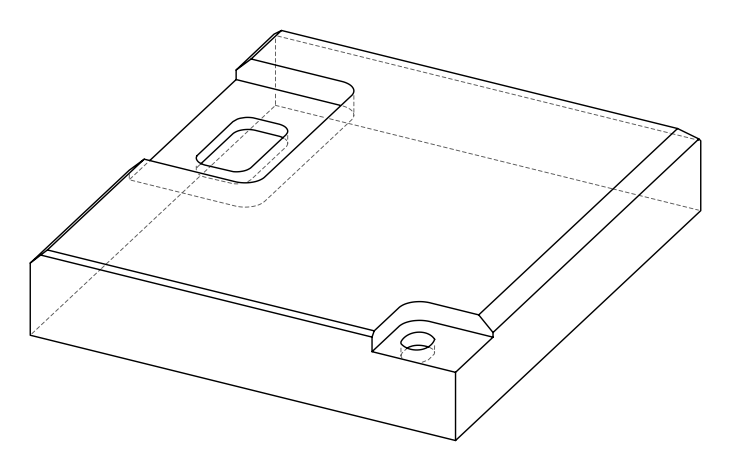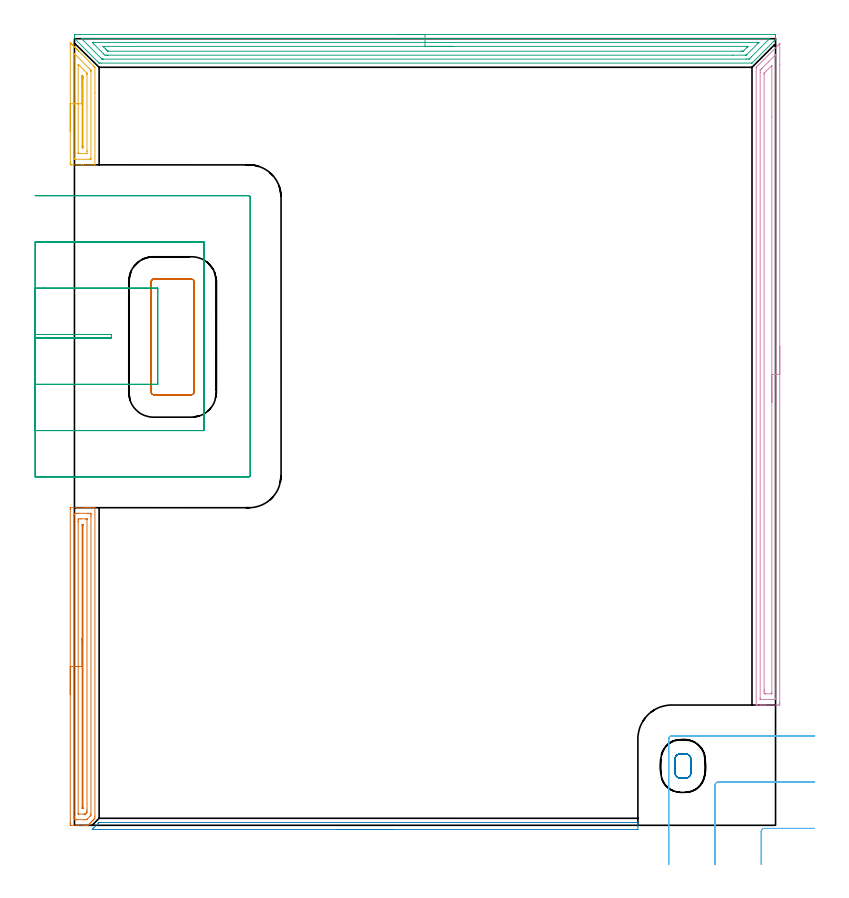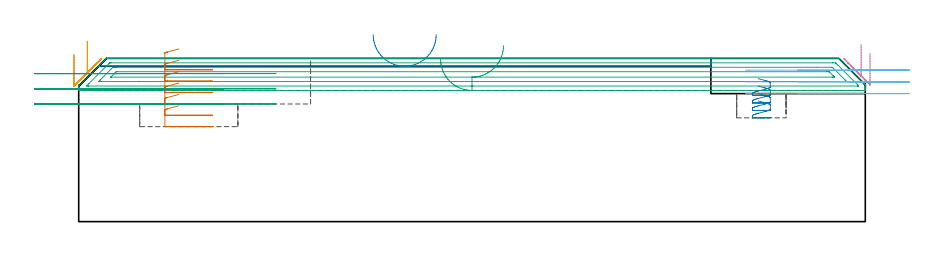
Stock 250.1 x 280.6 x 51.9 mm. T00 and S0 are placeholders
(PLAN: 9 operations, 4 tool changes, 30.3 min)
(1 AREA_MILL | FG_CHAMFER_SURFACE | UGT0205_001 | 3.78 min | 4598 mm3)
(2 AREA_MILL_1 | FG_CHAMFER_SURFACE_1 | UGT0205_001 | 1.7 min | 610 mm3)
(3 AREA_MILL_2 | FG_CHAMFER_SURFACE_2 | UGT0205_001 | 8.01 min | 13015 mm3)
(4 AREA_MILL_3 | FG_CHAMFER_SURFACE_3 | UGT0205_001 | 5.81 min | 8306 mm3)
(5 AREA_MILL_4 | FG_CHAMFER_SURFACE_4 | UGT0205_001 | 1.42 min | 1666 mm3)
(6 MILL_CORNER_NOTCH_RECTANGULAR | CORNER_NOTCH_RECTANGULAR | UGT0201_105 | Follow Part, ap 5.5, ae 75% | 1.34 min | 23057 mm3)
(7 MILL_RECTANGULAR_POCKET | POCKET_RECTANGULAR_STRAIGHT | UGT0201_010 | Follow Part, ap 4, ae 75% | 1.98 min | 37294 mm3)
(8 MILL_RECTANGULAR_POCKET_1 | POCKET_RECTANGULAR_STRAIGHT_1 | UGT0201_128 | Follow Part, ap 2.5, ae 75% | 0.55 min | 1941 mm3)
(9 MILL_SLOT | SLOT_PARTIAL_RECTANGULAR | UGT0201_105 | Follow Part, ap 5.5, ae 75% | 5.7 min | 104539 mm3)
(TOOL UGT0205_001 | Chamfer Mill 20 x 3 x 45 deg. | D20 FL50 Z2)
(TOOL UGT0201_105 | End Mill 22 mm | D22 FL25 Z2)
(TOOL UGT0201_010 | End Mill 16 mm | D16 FL22 Z2)
(TOOL UGT0201_128 | Carbide End Mill 10.0 | D10 FL15 Z4)
(OP 1 AREA_MILL)
G17 G21 G94 G90
T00 M6
G54
G17 G0 G90 X-1.5 Y46.65 S1061 M3
G43 Z61.9 H0
Z53.1
G94 G1 Y46.688 Z52.228 F250.
Y46.802 Z51.364
Y46.991 Z50.512
Y47.253 Z49.68
Y47.587 Z48.874
Y47.99 Z48.1
Y48.458 Z47.364
Y48.99 Z46.672
Y49.579 Z46.029
Y50.222 Z45.44
Y50.914 Z44.908
Y51.65 Z44.44
Y52.424 Z44.037
Y53.23 Z43.703
Y54.062 Z43.441
Y54.914 Z43.252
Y55.778 Z43.138
Y56.65 Z43.1
Y112.727
X-1.498 Y113.278 Z43.098
X-1.496 Y113.298 Z43.1
X-1.471 Y113.3 Z43.126
X3.34 Z47.934
X3.968 Z48.566
X4.221 Z48.818
X4.849 Z49.446
X5.101 Z49.697
X5.606 Z50.205
X7.05 Y113.299 Z51.649
X7.294 Y113.29 Z51.893
X7.3 Y113.172 Z51.9
Y3.243
X7.294 Y2.495 Z51.892
X7.181 Y2.381 Z51.78
X7.154 Y2.353 Z51.752
X7.012 Y2.211 Z51.61
X6.862 Y2.06 Z51.457
X6.709 Y1.908 Z51.307
X6.577 Y1.776 Z51.174
X6.422 Y1.62 Z51.017
X6.264 Y1.463 Z50.862
X6.141 Y1.34 Z50.739
X5.982 Y1.179 Z50.577
X5.819 Y1.018 Z50.417
X5.706 Y0.905 Z50.303
X5.541 Y0.739 Z50.136
X5.374 Y0.573 Z49.972
X5.101 Y0.3 Z49.699
X4.928 Y0.128 Z49.526
X4.808 Y0.01 Z49.405
X4.755 Y0. Z49.353
X4.408 Z49.007
X3.845 Z48.444
X3.34 Z47.935
X1.327 Z45.924
X0.699 Z45.293
X-1.062 Y0.001 Z43.533
X-1.284 Y0.004 Z43.311
X-1.491 Y0.009 Z43.105
X-1.495 Y0.136 Z43.102
X-1.499 Y0.573 Z43.101
X-1.5 Y1.015 Z43.1
Y56.65
X-0.086 Z44.514
X-0.085 Y110.947 Z44.515
X-0.084 Y111.145 Z44.516
X-0.081 Y111.244 Z44.519
X-0.079 Y111.284 Z44.521
X0.001 Y111.29 Z44.601
X0.352 Y111.298 Z44.952
X0.699 Y111.299 Z45.299
X1.23 Y111.3 Z45.83
X4.752 Z49.352
X5.101 Z49.701
X5.635 Y111.298 Z50.235
X5.802 Y111.292 Z50.402
X5.879 Y111.287 Z50.479
X5.884 Y111.046 Z50.484
X5.885 Y110.947 Z50.485
X5.886 Y110.154 Z50.486
X5.885 Y4.133 Z50.485
X5.881 Y3.737 Z50.481
X5.879 Y3.543 Z50.479
X5.784 Y3.443 Z50.384
X5.592 Y3.243 Z50.192
X4.703 Y2.353 Z49.303
X4.459 Y2.112 Z49.059
X4.378 Y2.036 Z48.978
X4.349 Y2.011 Z48.949
X4.308 Y2.007 Z48.908
X4.221 Y2.004 Z48.821
X3.689 Y2. Z48.289
X0.699 Z45.299
X0.165 Y2.002 Z44.765
X-0.002 Y2.008 Z44.598
X-0.079 Y2.013 Z44.521
X-0.084 Y2.254 Z44.516
X-0.085 Y2.353 Z44.515
X-0.086 Y3.146 Z44.514
Y56.65
X1.328 Z45.928
X1.329 Y108.277 Z45.929
Y108.529
X1.334 Y109.167 Z45.934
X1.336 Y109.284 Z45.936
X1.453 Y109.295 Z46.053
X1.579 Y109.297 Z46.179
X2.328 Y109.3 Z46.928
X4.089 Z48.689
X4.221 Y109.299 Z48.821
X4.352 Y109.297 Z48.952
X4.44 Y109.293 Z49.04
X4.466 Y109.29 Z49.066
X4.467 Y109.28 Z49.067
X4.47 Y109.251 Z49.07
X4.471 Y109.167 Z49.071
Y5.661
X4.467 Y5.023 Z49.067
X4.465 Y4.776 Z49.065
X4.447 Y4.558 Z49.047
X4.221 Y4.323 Z48.821
X4.127 Y4.228 Z48.727
X4.033 Y4.133 Z48.633
X3.954 Y4.061 Z48.554
X3.921 Y4.032 Z48.521
X3.866 Y4.01 Z48.466
X3.604 Y4.003 Z48.204
X3.472 Y4. Z48.072
X1.579 Y4.001 Z46.179
X1.448 Y4.003 Z46.048
X1.36 Y4.007 Z45.96
X1.334 Y4.01 Z45.934
X1.332 Y4.02 Z45.932
X1.33 Y4.049 Z45.93
X1.329 Y4.133 Z45.929
X1.328 Y56.65 Z45.928
X2.743 Z47.343
Y106.782
X2.745 Y107.098 Z47.345
X2.75 Y107.259 Z47.35
X2.751 Y107.291 Z47.351
X2.768 Y107.293 Z47.368
X2.811 Y107.297 Z47.411
X2.9 Y107.299 Z47.5
X2.989 Y107.297 Z47.589
X3.032 Y107.293 Z47.632
X3.049 Y107.291 Z47.649
X3.05 Y107.258 Z47.65
X3.054 Y107.1 Z47.654
X3.057 Y106.783 Z47.657
Y6.485
X3.055 Y6.202 Z47.655
X3.05 Y6.042 Z47.65
X3.049 Y6.009 Z47.649
X3.032 Y6.006 Z47.632
X2.989 Y6.003 Z47.589
X2.9 Y6.001 Z47.5
X2.811 Y6.003 Z47.411
X2.768 Y6.006 Z47.368
X2.751 Y6.009 Z47.351
X2.75 Y6.041 Z47.35
X2.746 Y6.2 Z47.346
X2.743 Y6.517 Z47.343
Y56.65
Y57.522 Z47.381
Y58.386 Z47.495
Y59.238 Z47.683
Y60.07 Z47.946
Y60.876 Z48.28
Y61.65 Z48.682
Y62.386 Z49.151
Y63.078 Z49.682
Y63.721 Z50.272
Y64.31 Z50.915
Y64.842 Z51.607
Y65.31 Z52.343
Y65.713 Z53.116
Y66.047 Z53.922
Y66.309 Z54.754
Y66.498 Z55.606
Y66.612 Z56.471
Y66.65 Z57.343
G0 Z61.9
M5
M2
(OP 2 AREA_MILL_1)
G17 G21 G94 G90
T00 M6
G54
G17 G0 G90 X113.65 Y-1.5 S1061 M3
G43 Z61.9 H0
Z59.4
G94 G1 X113.612 Z58.528 F250.
X113.498 Z57.664
X113.309 Z56.812
X113.047 Z55.98
X112.713 Z55.174
X112.31 Z54.4
X111.842 Z53.664
X111.31 Z52.972
X110.721 Z52.329
X110.078 Z51.74
X109.386 Z51.208
X108.65 Z50.74
X107.876 Z50.337
X107.07 Z50.003
X106.238 Z49.741
X105.386 Z49.552
X104.522 Z49.438
X103.65 Z49.4
X6.45
X6.319 Y-1.493 Z49.406
X6.45 Y-1.353 Z49.547
X6.896 Y-0.904 Z49.995
X8.5 Y0.701 Z51.6
X8.679 Y0.88 Z51.776
X8.798 Y0.995 Z51.891
X9.571 Y1. Z51.9
X200.85
X200.99 Y0.998 Z51.888
X200.998 Y0.876 Z51.769
X201. Y0.749 Z51.648
Y0.338 Z51.237
Y-0.25 Z50.645
Y-1.419 Z49.477
X200.997 Y-1.491 Z49.405
X200.85 Y-1.5 Z49.4
X103.65
X102.778 Z49.438
X101.914 Z49.552
X101.062 Z49.741
X100.23 Z50.003
X99.424 Z50.337
X98.65 Z50.74
X97.914 Z51.208
X97.222 Z51.74
X96.579 Z52.329
X95.99 Z52.972
X95.458 Z53.664
X94.99 Z54.4
X94.587 Z55.174
X94.253 Z55.98
X93.991 Z56.812
X93.802 Z57.664
X93.688 Z58.528
X93.65 Z59.4
G0 Z61.9
M5
M2
(OP 3 AREA_MILL_2)
G17 G21 G94 G90
T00 M6
G54
G17 G0 G90 X115.05 Y282.1 S1061 M3
G43 Z61.9 H0
Z51.7
G94 G1 X115.088 Z50.828 F250.
X115.202 Z49.964
X115.391 Z49.112
X115.653 Z48.28
X115.987 Z47.474
X116.39 Z46.7
X116.859 Z45.964
X117.39 Z45.272
X117.979 Z44.629
X118.622 Z44.04
X119.314 Z43.508
X120.05 Z43.04
X120.824 Z42.637
X121.63 Z42.303
X122.462 Z42.041
X123.314 Z41.852
X124.179 Z41.738
X125.05 Z41.7
X249.945
X250.012 Y282.098 Z41.702
X250.09 Y282.092 Z41.705
X250.1 Y281.745 Z42.054
Y280.357 Z43.442
Y280.301 Z43.497
X250.094 Y280.293 Z43.505
X249.931 Y280.13 Z43.667
X249.797 Y279.996 Z43.803
X249.533 Y279.733 Z44.067
X241.835 Y272.036 Z51.764
X241.695 Y271.905 Z51.89
X241.471 Y271.9 Z51.9
X9.522
X8.793 Y271.903 Z51.889
X8.782 Y271.915 Z51.878
X8.63 Y272.07 Z51.729
X0.034 Y280.665 Z43.132
X0.01 Y280.69 Z43.106
X0. Y280.928 Z42.867
Y281.196 Z42.603
Y281.746 Z42.053
X0.01 Y282.092 Z41.705
X0.088 Y282.1 Z41.7
X125.05
Y280.686 Z43.114
X247.606
X247.715 Y280.685 Z43.115
X247.824 Y280.682 Z43.118
X248.015 Y280.676 Z43.124
X247.923 Y280.577 Z43.223
X247.82 Y280.471 Z43.329
X247.715 Y280.365 Z43.435
X241.47 Y274.12 Z49.68
X241.122 Y273.773 Z50.027
X240.767 Y273.423 Z50.377
X240.67 Y273.332 Z50.468
X240.578 Y273.321 Z50.479
X239.794 Y273.315 Z50.485
X239.686
X10.305 Y273.314 Z50.486
X10.087 Y273.316 Z50.484
X9.942 Y273.319 Z50.481
X9.838 Y273.323 Z50.477
X9.817 Y273.341 Z50.459
X9.729 Y273.423 Z50.377
X9.522 Y273.628 Z50.172
X3.277 Y279.873 Z43.927
X2.58 Y280.577 Z43.223
X2.491 Y280.671 Z43.129
X2.842 Y280.68 Z43.12
X3.059 Y280.685 Z43.115
X3.168 Y280.686 Z43.114
X125.05
Y279.272 Z44.528
X243.255 Y279.271 Z44.529
X243.666 Y279.27 Z44.53
X243.875 Y279.268 Z44.532
X244.147 Y279.265 Z44.536
Y279.255 Z44.545
Y279.248 Z44.552
X243.918 Y279.018 Z44.782
X243.689 Y278.788 Z45.012
X239.898 Y274.999 Z48.801
X239.686 Y274.79 Z49.01
X239.629 Y274.74 Z49.06
X239.582 Y274.735 Z49.065
X239.481 Y274.732 Z49.068
X239.275 Y274.73 Z49.07
X234.857 Y274.728 Z49.072
X12.198 Y274.729 Z49.071
X11.787
X11.306 Y274.732 Z49.068
X10.889 Y274.736 Z49.064
X10.414 Y275.186 Z48.614
X10.388 Y275.212 Z48.588
X6.845 Y278.754 Z45.046
X6.813 Y278.788 Z45.012
X6.37 Y279.265 Z44.535
X6.845 Y279.268 Z44.532
X7.256 Y279.271 Z44.529
X19.107 Y279.272 Z44.528
X125.05
Y277.857 Z45.943
X239.723
X240.079 Y277.855 Z45.945
X240.257 Y277.852 Z45.948
X240.288 Y277.85 Z45.95
X240.284 Y277.843 Z45.957
X240.26 Y277.815 Z45.985
X240.015 Y277.565 Z46.235
X239.879 Y277.428 Z46.372
X238.794 Y276.343 Z47.457
X238.674 Y276.226 Z47.574
X238.619 Y276.176 Z47.624
X238.591 Y276.151 Z47.649
X238.543 Y276.149 Z47.651
X238.33 Y276.146 Z47.654
X237.902 Y276.143 Z47.657
X237.865
X12.161
X11.948 Y276.148 Z47.652
X11.926 Y276.149 Z47.651
X11.876 Y276.185 Z47.615
X11.737 Y276.318 Z47.482
X11.564 Y276.487 Z47.313
X11.306 Y276.743 Z47.057
X11.048 Y277. Z46.8
X10.414 Y277.635 Z46.165
X10.282 Y277.769 Z46.031
X10.251 Y277.803 Z45.997
X10.223 Y277.837 Z45.963
X10.217 Y277.851 Z45.949
X10.451 Y277.857 Z45.943
X125.05
X125.922 Z45.981
X126.787 Z46.095
X127.638 Z46.283
X128.47 Z46.546
X129.276 Z46.88
X130.05 Z47.282
X130.786 Z47.751
X131.478 Z48.282
X132.121 Z48.872
X132.711 Z49.515
X133.242 Z50.207
X133.71 Z50.943
X134.113 Z51.716
X134.447 Z52.522
X134.709 Z53.354
X134.898 Z54.206
X135.012 Z55.071
X135.05 Z55.943
G0 Z61.9
M5
M2
(OP 4 AREA_MILL_3)
G17 G21 G94 G90
T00 M6
G54
G17 G0 G90 X251.6 Y170.85 S1061 M3
G43 Z61.9 H0
Z53.5
G94 G1 Y170.812 Z52.628 F250.
Y170.698 Z51.764
Y170.509 Z50.912
Y170.247 Z50.08
Y169.913 Z49.274
Y169.51 Z48.5
Y169.041 Z47.764
Y168.51 Z47.072
Y167.921 Z46.429
Y167.278 Z45.84
Y166.586 Z45.308
Y165.85 Z44.84
Y165.076 Z44.437
Y164.27 Z44.103
Y163.438 Z43.841
Y162.586 Z43.652
Y161.722 Z43.538
Y160.85 Z43.5
Y43.773
X251.598 Y43.504 Z43.502
X251.592 Y42.907 Z43.506
X251.577 Y42.903 Z43.52
X250.975 Y42.9 Z44.122
X246.506 Z48.588
X245.929 Z49.168
X245.612 Z49.484
X245.035 Z50.061
X244.718 Z50.377
X243.642 Z51.457
X243.262 Y42.902 Z51.829
X243.23 Y42.905 Z51.861
X243.202 Y42.91 Z51.888
X243.2 Y43.058 Z51.9
Y270.165
X243.205 Y270.395 Z51.89
X243.328 Y270.528 Z51.772
X251.292 Y278.493 Z43.806
X251.422 Y278.624 Z43.674
X251.591 Y278.791 Z43.507
X251.597 Z43.501
X251.599 Z43.499
X251.6 Y271.362 Z43.5
Y160.85
X250.186 Z44.914
X250.185 Y45.289 Z44.915
Y45.186
X250.181 Y45.081 Z44.919
X250.172 Y44.91 Z44.928
X250.081 Y44.907 Z45.019
X249.576 Y44.901 Z45.524
X245.108 Y44.9 Z49.992
X244.718 Y44.902 Z50.382
X244.663 Y44.905 Z50.437
X244.632 Y44.91 Z50.468
X244.621 Y44.922 Z50.479
X244.619 Y44.977 Z50.481
X244.615 Y45.185 Z50.485
X244.614 Y45.289 Z50.486
X244.615 Y268.483 Z50.485
X244.621 Y269.272 Z50.479
X244.626 Y269.364 Z50.474
X244.718 Y269.462 Z50.382
X245.067 Y269.816 Z50.033
X245.414 Y270.164 Z49.686
X247.645 Y272.395 Z47.455
X249.876 Y274.626 Z45.224
X249.979 Y274.728 Z45.121
X250.081 Y274.827 Z45.019
X250.178 Y274.916 Z44.922
X250.183 Y274.73 Z44.917
X250.185 Y274.626 Z44.915
X250.186 Y160.85 Z44.914
X248.772 Z46.328
X248.771 Y47.489 Z46.329
X248.769 Y47.074 Z46.331
X248.767 Y46.955 Z46.333
X248.765 Y46.929 Z46.335
X248.754 Y46.91 Z46.346
X248.642 Y46.906 Z46.458
X248.467 Y46.901 Z46.633
X246.679 Z48.421
X246.506 Y46.904 Z48.594
X246.332 Y46.91 Z48.768
X246.035 Y46.924 Z49.065
X246.033 Y47.074 Z49.067
X246.03 Y47.549 Z49.07
X246.029 Y47.966 Z49.071
X246.028 Y48.443 Z49.072
X246.029 Y267.964 Z49.071
X246.031 Y268.172 Z49.069
X246.033 Y268.275 Z49.067
X246.035 Y268.323 Z49.065
X246.085 Y268.38 Z49.015
X246.293 Y268.592 Z48.807
X246.506 Y268.807 Z48.594
X248.757 Y271.057 Z46.343
X248.761 Z46.339
X248.765 Z46.335
X248.769 Y270.784 Z46.331
X248.771 Y270.581 Z46.329
X248.772 Y252.682 Z46.328
Y160.85
Y159.978 Z46.366
Y159.113 Z46.48
Y158.262 Z46.669
Y157.43 Z46.932
Y156.624 Z47.265
Y155.85 Z47.668
Y155.114 Z48.137
Y154.422 Z48.668
Y153.779 Z49.257
Y153.19 Z49.901
Y152.658 Z50.593
Y152.19 Z51.328
Y151.787 Z52.102
Y151.453 Z52.908
Y151.191 Z53.74
Y151.002 Z54.592
Y150.888 Z55.457
Y150.85 Z56.328
G0 Z61.9
M5
M2
(OP 5 AREA_MILL_4)
G17 G21 G94 G90
T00 M6
G54
G17 G0 G90 X-1.5 Y247.4 S1061 M3
G43 Z61.9 H0
Z53.1
G94 G1 Y247.438 Z52.228 F250.
Y247.552 Z51.363
Y247.741 Z50.512
Y248.003 Z49.68
Y248.337 Z48.874
Y248.74 Z48.1
Y249.208 Z47.364
Y249.74 Z46.672
Y250.329 Z46.029
Y250.972 Z45.44
Y251.664 Z44.908
Y252.4 Z44.44
Y253.174 Z44.037
Y253.98 Z43.703
Y254.812 Z43.441
Y255.663 Z43.252
Y256.528 Z43.138
Y257.4 Z43.1
Y278.674
X-1.496 Y278.973 Z43.104
X-1.492 Y279.192 Z43.107
X-1.311 Y279.011 Z43.289
X-1.272 Y278.973 Z43.327
X-1.062 Y278.764 Z43.534
X-0.977 Y278.677 Z43.622
X-0.855 Y278.555 Z43.744
X-0.769 Y278.47 Z43.827
X-0.681 Y278.382 Z43.918
X-0.563 Y278.264 Z44.036
X-0.475 Y278.177 Z44.121
X-0.386 Y278.086 Z44.214
X-0.272 Y277.972 Z44.328
X-0.182 Y277.883 Z44.414
X-0.09 Y277.791 Z44.509
X0.02 Y277.681 Z44.619
X0.112 Y277.59 Z44.708
X0.205 Y277.495 Z44.805
X0.311 Y277.389 Z44.911
X0.405 Y277.296 Z45.001
X0.501 Y277.199 Z45.1
X0.603 Y277.097 Z45.202
X0.699 Y277.003 Z45.295
X0.796 Y276.904 Z45.396
X0.894 Y276.806 Z45.494
X0.992 Y276.709 Z45.588
X1.092 Y276.608 Z45.691
X1.186 Y276.514 Z45.785
X1.286 Y276.416 Z45.882
X1.387 Y276.313 Z45.987
X1.477 Y276.223 Z46.077
X1.579 Y276.122 Z46.175
X6.862 Y270.84 Z51.459
X7.003 Y270.698 Z51.601
X7.109 Y270.59 Z51.707
X7.301 Y270.388 Z51.899
X7.3 Y261.32 Z51.9
Y235.673
X7.301 Y235.61 Z51.899
X7.143 Y235.6 Z51.741
X3.182 Z47.78
X2.46 Z47.054
X-1.062 Y235.601 Z43.534
X-1.285 Y235.603 Z43.312
X-1.491 Y235.609 Z43.105
X-1.494 Y235.688 Z43.103
X-1.499 Y236.123 Z43.101
X-1.5 Y236.564 Z43.1
Y257.4
X-0.086 Z44.514
X-0.085 Y275.131 Z44.515
X-0.084 Y275.245 Z44.516
X-0.081 Y275.301 Z44.519
X-0.08 Y275.315 Z44.52
X-0.069 Y275.308 Z44.531
X-0.015 Y275.259 Z44.585
X0.119 Y275.131 Z44.719
X5.437 Y269.812 Z50.037
X5.778 Y269.463 Z50.378
X5.873 Y269.365 Z50.473
X5.879 Y269.317 Z50.479
X5.882 Y269.219 Z50.482
X5.885 Y269.022 Z50.485
X5.886 Y268.925 Z50.486
X5.885 Y237.993 Z50.485
X5.884 Y237.896 Z50.484
X5.881 Y237.699 Z50.481
X5.878 Y237.61 Z50.478
X5.689 Y237.606 Z50.289
X5.394 Y237.601 Z49.994
X0.112 Z44.712
X-0.015 Y237.604 Z44.585
X-0.064 Y237.608 Z44.536
X-0.079 Y237.612 Z44.521
X-0.081 Y237.632 Z44.519
X-0.084 Y237.687 Z44.516
X-0.086 Y237.799 Z44.514
Y237.896
Y257.4
X1.328 Z45.928
X1.329 Y271.203 Z45.929
X1.331 Y271.372 Z45.931
X1.333 Y271.432 Z45.933
X1.336 Y271.452 Z45.936
X1.341 Y271.449 Z45.941
X1.405 Y271.391 Z46.005
X1.579 Y271.22 Z46.179
X4.355 Y268.445 Z48.955
X4.421 Y268.375 Z49.021
X4.452 Y268.338 Z49.052
X4.464 Y268.32 Z49.064
X4.466 Y268.29 Z49.066
X4.47 Y268.038 Z49.07
X4.471 Y267.786 Z49.071
Y240.555
Y240.304
X4.466 Y239.669 Z49.066
X4.465 Y239.615 Z49.065
X4.358 Y239.606 Z48.958
X4.288 Y239.601 Z48.888
X1.579 Z46.179
X1.511 Y239.603 Z46.111
X1.375 Y239.61 Z45.975
X1.334 Y239.619 Z45.934
X1.332 Y239.634 Z45.932
X1.331 Y239.669 Z45.931
X1.329 Y239.921 Z45.929
X1.328 Y257.4 Z45.928
X2.743 Z47.343
Y266.867
X2.745 Y267.152 Z47.345
X2.75 Y267.468 Z47.35
X2.758 Y267.582 Z47.358
X2.897 Y267.445 Z47.497
X3.042 Y267.297 Z47.642
X3.05 Y267.152 Z47.65
X3.055 Y266.835 Z47.655
X3.057 Y266.55 Z47.657
Y266.265
Y242.329
X3.055 Y242.012 Z47.655
X3.051 Y241.733 Z47.651
X3.036 Y241.61 Z47.636
X2.9 Y241.608 Z47.5
X2.764 Y241.61 Z47.364
X2.75 Y241.728 Z47.35
X2.744 Y242.042 Z47.344
X2.743 Y242.329 Z47.343
Y242.613
Y257.4
Y258.272 Z47.381
Y259.136 Z47.495
Y259.988 Z47.683
Y260.82 Z47.946
Y261.626 Z48.28
Y262.4 Z48.682
Y263.136 Z49.151
Y263.828 Z49.682
Y264.471 Z50.272
Y265.06 Z50.915
Y265.591 Z51.607
Y266.06 Z52.343
Y266.463 Z53.116
Y266.797 Z53.922
Y267.059 Z54.754
Y267.248 Z55.606
Y267.362 Z56.471
Y267.4 Z57.343
G0 Z61.9
M5
M2
(OP 6 MILL_CORNER_NOTCH_RECTANGULAR)
G17 G21 G94 G90
T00 M6
G54
G17 G0 G90 X264.045 Y-1.1 S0 M3
G43 Z61.9 H0
Z48.167
G94 G1 X261.045 F250.
X246.096 F500.
G3 X245. Y-2.196 R1.1
G1 Y-11.
Y-14. F250.
G0 Z61.9
X264.1 Y15.4
Z48.167
G1 X261.1
X229.596 F500.
G3 X228.5 Y14.304 R1.1
G1 Y-11.
Y-14. F250.
G0 Z61.9
X264.1 Y31.9
Z48.167
G1 X261.1
X213.096 F500.
G3 X212. Y30.804 R1.1
G1 Y-11.
Y-14. F250.
G0 Z61.9
X264.045 Y-1.1
Z44.433
G1 X261.045
X246.096 F500.
G3 X245. Y-2.196 R1.1
G1 Y-11.
Y-14. F250.
G0 Z61.9
X264.1 Y15.4
Z44.433
G1 X261.1
X229.596 F500.
G3 X228.5 Y14.304 R1.1
G1 Y-11.
Y-14. F250.
G0 Z61.9
X264.1 Y31.9
Z44.433
G1 X261.1
X213.096 F500.
G3 X212. Y30.804 R1.1
G1 Y-11.
Y-14. F250.
G0 Z61.9
X264.045 Y-1.1
Z40.7
G1 X261.045
X246.096 F500.
G3 X245. Y-2.196 R1.1
G1 Y-11.
Y-14. F250.
G0 Z61.9
X264.1 Y15.4
Z40.7
G1 X261.1
X229.596 F500.
G3 X228.5 Y14.304 R1.1
G1 Y-11.
Y-14. F250.
G0 Z61.9
X264.1 Y31.9
Z40.7
G1 X261.1
X213.096 F500.
G3 X212. Y30.804 R1.1
G1 Y-11.
Y-14. F250.
G0 Z61.9
M5
M2
(OP 7 MILL_RECTANGULAR_POCKET)
G17 G21 G94 G90
T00 M6
G54
G17 G0 G90 X31.833 Y194.8 S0 M3
G43 Z61.9 H0
Z54.9
G94 G1 X28.2 Z53.926 F250.
X28.11 Z53.902
X27.901 Y194.747 Z53.845
X27.712 Y194.641 Z53.787
X27.559 Y194.488 Z53.729
X27.453 Y194.299 Z53.671
X27.4 Y194.09 Z53.613
Y194. Z53.589
Y174.2 Z48.283
Y154.4 F500.
G3 X28.2 Y153.6 R0.8
G1 X41.8
G3 X42.6 Y154.4 R0.8
G1 Y194.
G3 X41.8 Y194.8 R0.8
G1 X28.2
G3 X27.4 Y194. R0.8
G1 Y174.2
Y173.2
G0 X31.833 Y194.8 Z51.283
G1 X28.2 Z50.31 F250.
X28.11 Z50.286
X27.901 Y194.747 Z50.228
X27.712 Y194.641 Z50.17
X27.559 Y194.488 Z50.112
X27.453 Y194.299 Z50.054
X27.4 Y194.09 Z49.996
Y194. Z49.972
Y174.2 Z44.667
Y154.4 F500.
G3 X28.2 Y153.6 R0.8
G1 X41.8
G3 X42.6 Y154.4 R0.8
G1 Y194.
G3 X41.8 Y194.8 R0.8
G1 X28.2
G3 X27.4 Y194. R0.8
G1 Y174.2
Y173.2
G0 X31.833 Y194.8 Z47.667
G1 X28.2 Z46.693 F250.
X28.11 Z46.669
X27.901 Y194.747 Z46.611
X27.712 Y194.641 Z46.553
X27.559 Y194.488 Z46.495
X27.453 Y194.299 Z46.437
X27.4 Y194.09 Z46.379
Y194. Z46.355
Y174.2 Z41.05
Y154.4 F500.
G3 X28.2 Y153.6 R0.8
G1 X41.8
G3 X42.6 Y154.4 R0.8
G1 Y194.
G3 X41.8 Y194.8 R0.8
G1 X28.2
G3 X27.4 Y194. R0.8
G1 Y174.2
Y173.2
G0 X31.833 Y194.8 Z44.05
G1 X28.2 Z43.077 F250.
X28.11 Z43.053
X27.901 Y194.747 Z42.995
X27.712 Y194.641 Z42.937
X27.559 Y194.488 Z42.879
X27.453 Y194.299 Z42.821
X27.4 Y194.09 Z42.763
Y194. Z42.739
Y174.2 Z37.433
Y154.4 F500.
G3 X28.2 Y153.6 R0.8
G1 X41.8
G3 X42.6 Y154.4 R0.8
G1 Y194.
G3 X41.8 Y194.8 R0.8
G1 X28.2
G3 X27.4 Y194. R0.8
G1 Y174.2
Y173.2
G0 X31.833 Y194.8 Z40.433
G1 X28.2 Z39.46 F250.
X28.11 Z39.436
X27.901 Y194.747 Z39.378
X27.712 Y194.641 Z39.32
X27.559 Y194.488 Z39.262
X27.453 Y194.299 Z39.204
X27.4 Y194.09 Z39.146
Y194. Z39.122
Y174.2 Z33.817
Y154.4 F500.
G3 X28.2 Y153.6 R0.8
G1 X41.8
G3 X42.6 Y154.4 R0.8
G1 Y194.
G3 X41.8 Y194.8 R0.8
G1 X28.2
G3 X27.4 Y194. R0.8
G1 Y174.2
Y173.2
G0 X31.833 Y194.8 Z36.817
G1 X28.2 Z35.843 F250.
X28.11 Z35.819
X27.901 Y194.747 Z35.761
X27.712 Y194.641 Z35.703
X27.559 Y194.488 Z35.645
X27.453 Y194.299 Z35.587
X27.4 Y194.09 Z35.529
Y194. Z35.505
Y174.2 Z30.2
Y154.4 F500.
G3 X28.2 Y153.6 R0.8
G1 X41.8
G3 X42.6 Y154.4 R0.8
G1 Y194.
G3 X41.8 Y194.8 R0.8
G1 X28.2
G3 X27.4 Y194. R0.8
G1 Y174.2
Y173.2
G0 Z61.9
M5
M2
(OP 8 MILL_RECTANGULAR_POCKET_1)
G17 G21 G94 G90
T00 M6
G54
G17 G0 G90 X216.073 Y16.8 S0 M3
G43 Z61.9 H0
Z45.45
G94 G1 X218.042 Z44.923 F250.
X218.395 Y16.857 Z44.827
X218.732 Y16.976 Z44.731
X219.043 Y17.153 Z44.635
X219.318 Y17.382 Z44.539
X219.547 Y17.657 Z44.443
X219.724 Y17.968 Z44.347
X219.843 Y18.305 Z44.251
X219.9 Y18.658 Z44.156
Y23.642 Z42.82
X219.843 Y23.995 Z42.724
X219.724 Y24.332 Z42.629
X219.547 Y24.643 Z42.533
X219.318 Y24.918 Z42.437
X219.043 Y25.147 Z42.341
X218.732 Y25.324 Z42.245
X218.395 Y25.443 Z42.149
X218.042 Y25.5 Z42.053
X216.058 Z41.522
X215.705 Y25.443 Z41.426
X215.368 Y25.324 Z41.33
X215.057 Y25.147 Z41.234
X214.782 Y24.918 Z41.139
X214.553 Y24.643 Z41.043
X214.376 Y24.332 Z40.947
X214.257 Y23.995 Z40.851
X214.2 Y23.642 Z40.755
Y23.5 Z40.717
Y21.15 Z40.087
Y18.8 F500.
G3 X216.2 Y16.8 R2.
G1 X217.9
G3 X219.9 Y18.8 R2.
G1 Y23.5
G3 X217.9 Y25.5 R2.
G1 X216.2
G3 X214.2 Y23.5 R2.
G1 Y21.15
Y20.15
G0 X216.073 Y16.8 Z43.087
G1 X218.042 Z42.56 F250.
X218.395 Y16.857 Z42.464
X218.732 Y16.976 Z42.368
X219.043 Y17.153 Z42.272
X219.318 Y17.382 Z42.177
X219.547 Y17.657 Z42.081
X219.724 Y17.968 Z41.985
X219.843 Y18.305 Z41.889
X219.9 Y18.658 Z41.793
Y23.642 Z40.458
X219.843 Y23.995 Z40.362
X219.724 Y24.332 Z40.266
X219.547 Y24.643 Z40.17
X219.318 Y24.918 Z40.074
X219.043 Y25.147 Z39.979
X218.732 Y25.324 Z39.883
X218.395 Y25.443 Z39.787
X218.042 Y25.5 Z39.691
X216.058 Z39.16
X215.705 Y25.443 Z39.064
X215.368 Y25.324 Z38.968
X215.057 Y25.147 Z38.872
X214.782 Y24.918 Z38.776
X214.553 Y24.643 Z38.68
X214.376 Y24.332 Z38.584
X214.257 Y23.995 Z38.488
X214.2 Y23.642 Z38.393
Y23.5 Z38.355
Y21.15 Z37.725
Y18.8 F500.
G3 X216.2 Y16.8 R2.
G1 X217.9
G3 X219.9 Y18.8 R2.
G1 Y23.5
G3 X217.9 Y25.5 R2.
G1 X216.2
G3 X214.2 Y23.5 R2.
G1 Y21.15
Y20.15
G0 X216.073 Y16.8 Z40.725
G1 X218.042 Z40.198 F250.
X218.395 Y16.857 Z40.102
X218.732 Y16.976 Z40.006
X219.043 Y17.153 Z39.91
X219.318 Y17.382 Z39.814
X219.547 Y17.657 Z39.718
X219.724 Y17.968 Z39.622
X219.843 Y18.305 Z39.526
X219.9 Y18.658 Z39.431
Y23.642 Z38.095
X219.843 Y23.995 Z38.
X219.724 Y24.332 Z37.904
X219.547 Y24.643 Z37.808
X219.318 Y24.918 Z37.712
X219.043 Y25.147 Z37.616
X218.732 Y25.324 Z37.52
X218.395 Y25.443 Z37.424
X218.042 Y25.5 Z37.328
X216.058 Z36.797
X215.705 Y25.443 Z36.701
X215.368 Y25.324 Z36.605
X215.057 Y25.147 Z36.509
X214.782 Y24.918 Z36.414
X214.553 Y24.643 Z36.318
X214.376 Y24.332 Z36.222
X214.257 Y23.995 Z36.126
X214.2 Y23.642 Z36.03
Y23.5 Z35.992
Y21.15 Z35.362
Y18.8 F500.
G3 X216.2 Y16.8 R2.
G1 X217.9
G3 X219.9 Y18.8 R2.
G1 Y23.5
G3 X217.9 Y25.5 R2.
G1 X216.2
G3 X214.2 Y23.5 R2.
G1 Y21.15
Y20.15
G0 X216.073 Y16.8 Z38.362
G1 X218.042 Z37.835 F250.
X218.395 Y16.857 Z37.739
X218.732 Y16.976 Z37.643
X219.043 Y17.153 Z37.547
X219.318 Y17.382 Z37.452
X219.547 Y17.657 Z37.356
X219.724 Y17.968 Z37.26
X219.843 Y18.305 Z37.164
X219.9 Y18.658 Z37.068
Y23.642 Z35.733
X219.843 Y23.995 Z35.637
X219.724 Y24.332 Z35.541
X219.547 Y24.643 Z35.445
X219.318 Y24.918 Z35.349
X219.043 Y25.147 Z35.254
X218.732 Y25.324 Z35.158
X218.395 Y25.443 Z35.062
X218.042 Y25.5 Z34.966
X216.058 Z34.435
X215.705 Y25.443 Z34.339
X215.368 Y25.324 Z34.243
X215.057 Y25.147 Z34.147
X214.782 Y24.918 Z34.051
X214.553 Y24.643 Z33.955
X214.376 Y24.332 Z33.859
X214.257 Y23.995 Z33.763
X214.2 Y23.642 Z33.668
Y23.5 Z33.63
Y21.15 Z33.
Y18.8 F500.
G3 X216.2 Y16.8 R2.
G1 X217.9
G3 X219.9 Y18.8 R2.
G1 Y23.5
G3 X217.9 Y25.5 R2.
G1 X216.2
G3 X214.2 Y23.5 R2.
G1 Y21.15
Y20.15
G0 Z61.9
M5
M2
(OP 9 MILL_SLOT)
G17 G21 G94 G90
T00 M6
G54
G17 G0 G90 X-14. Y173.8 S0 M3
G43 Z61.9 H0
Z47.067
G94 G1 X-11. F250.
X13.2 F500.
Y175.1
X-11.
X-14. F250.
Y157.3
X-11.
X29.7 F500.
Y191.6
X-11.
X-14. F250.
Y140.8
X-11.
X46.2 F500.
Y208.1
X-11.
X-14. F250.
Y124.3
X-11.
X62.2 F500.
G3 X62.7 Y124.8 R0.5
G1 Y224.1
G3 X62.2 Y224.6 R0.5
G1 X-11.
X-14. F250.
G0 Y173.8 Z42.233
G1 X-11.
X13.2 F500.
Y175.1
X-11.
X-14. F250.
Y157.3
X-11.
X29.7 F500.
Y191.6
X-11.
X-14. F250.
Y140.8
X-11.
X46.2 F500.
Y208.1
X-11.
X-14. F250.
Y124.3
X-11.
X62.2 F500.
G3 X62.7 Y124.8 R0.5
G1 Y224.1
G3 X62.2 Y224.6 R0.5
G1 X-11.
X-14. F250.
G0 Y173.8 Z37.4
G1 X-11.
X13.2 F500.
Y175.1
X-11.
X-14. F250.
Y157.3
X-11.
X29.7 F500.
Y191.6
X-11.
X-14. F250.
Y140.8
X-11.
X46.2 F500.
Y208.1
X-11.
X-14. F250.
Y124.3
X-11.
X62.2 F500.
G3 X62.7 Y124.8 R0.5
G1 Y224.1
G3 X62.2 Y224.6 R0.5
G1 X-11.
X-14. F250.
G0 Z61.9
M5
M2
